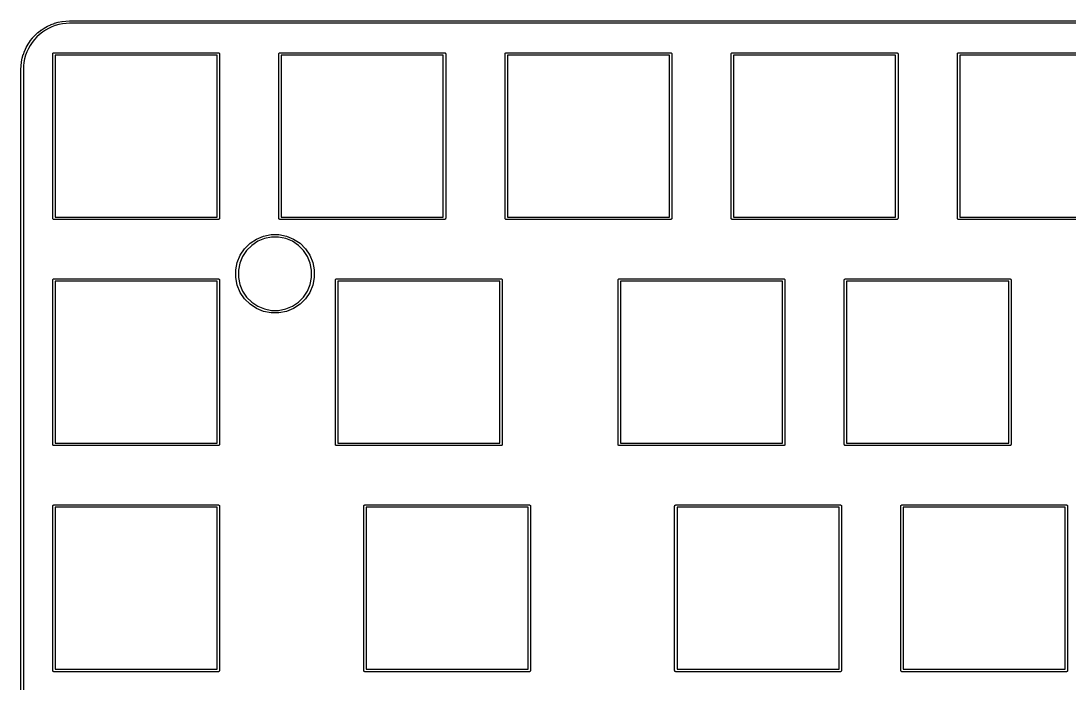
# Model space of a CAD drawing. Extents: x -1 to 304, y -94 to 1.
# Drawn here: x -1.3 to 87, y -54.5 to 1.3 of the extents above; entities that cross this region are included whole.
import ezdxf

# ---------------------------------------------------------------- set-up
doc = ezdxf.new("R2010")
doc.units = 0
doc.layers.add('BLACK', color=7, linetype='CONTINUOUS')

msp = doc.modelspace()

# ---------------------------------------------------------------- linework, layer by layer
at = {"layer": 'BLACK', "linetype": 'CONTINUOUS'}
for p, q in [((0.97185, 0.82711), (1.25541, 0.95723)), ((1.25541, 0.95723), (1.2587, 0.95884)), ((1.2587, 0.95884), (1.25978, 0.95924)), ((1.25978, 0.95924), (1.26086, 0.95973)), ((1.26086, 0.95973), (1.26441, 0.96096)), ((1.26441, 0.96096), (1.55608, 1.06927)), ((1.55608, 1.06927), (1.5598, 1.07072)), ((1.5598, 1.07072), (1.56061, 1.07095)), ((1.56061, 1.07095), (1.56141, 1.07125)), ((1.56141, 1.07125), (1.5653, 1.07227)), ((1.5653, 1.07227), (1.86691, 1.15724)), ((1.91802, 0.96385), (1.62266, 0.88065)), ((1.86691, 1.15724), (1.87072, 1.15838)), ((1.87072, 1.15838), (1.87157, 1.15855)), ((1.87157, 1.15855), (1.8724, 1.15878)), ((1.8724, 1.15878), (1.87634, 1.15948)), ((1.87634, 1.15948), (2.18314, 1.21971)), ((2.21905, 1.02295), (1.91802, 0.96385)), ((2.18314, 1.21971), (2.18678, 1.22052)), ((2.18678, 1.22052), (2.18791, 1.22065)), ((2.18791, 1.22065), (2.18903, 1.22087)), ((2.18903, 1.22087), (2.19274, 1.22123)), ((2.19274, 1.22123), (2.50221, 1.25809)), ((2.52282, 1.05913), (2.21905, 1.02295)), ((2.50221, 1.25809), (2.50612, 1.25863)), ((2.50612, 1.25863), (2.50705, 1.25867)), ((2.50705, 1.25867), (2.50797, 1.25878)), ((2.50797, 1.25878), (2.51189, 1.25886)), ((2.51189, 1.25886), (2.82227, 1.27101)), ((2.83106, 1.0712), (2.52282, 1.05913)), ((2.82227, 1.27101), (2.82422, 1.2712)), ((2.82422, 1.2712), (2.82717, 1.2712)), ((2.82717, 1.2712), (2.83011, 1.27131)), ((2.83011, 1.27131), (2.83205, 1.2712)), ((151.183, 1.0712), (2.83106, 1.0712)), ((2.83205, 1.2712), (151.278, 1.2712)), ((-0.28631, -0.16274), (-0.07405, 0.06721)), ((-0.07405, 0.06721), (-0.07145, 0.07014)), ((-0.07145, 0.07014), (-0.07078, 0.07075)), ((-0.07078, 0.07075), (-0.07015, 0.07143)), ((-0.07015, 0.07143), (-0.06718, 0.07408)), ((-0.06718, 0.07408), (0.16293, 0.28658)), ((0.29656, 0.13775), (0.07078, -0.07075)), ((0.16293, 0.28658), (0.16563, 0.28919)), ((0.16563, 0.28919), (0.16647, 0.28985)), ((0.16647, 0.28985), (0.16727, 0.29059)), ((0.16727, 0.29059), (0.17031, 0.2929)), ((0.17031, 0.2929), (0.41425, 0.48582)), ((0.53559, 0.3268), (0.29656, 0.13775)), ((0.41425, 0.48582), (0.41739, 0.48839)), ((0.41739, 0.48839), (0.41802, 0.4888)), ((0.41802, 0.4888), (0.41861, 0.48928)), ((0.41861, 0.48928), (0.42207, 0.4915)), ((0.42207, 0.4915), (0.68234, 0.66437)), ((0.79088, 0.49636), (0.53559, 0.3268)), ((0.68234, 0.66437), (0.68534, 0.66646)), ((0.68534, 0.66646), (0.68637, 0.66704)), ((0.68637, 0.66704), (0.68738, 0.66771)), ((0.68738, 0.66771), (0.69064, 0.66945)), ((0.69064, 0.66945), (0.96322, 0.82271)), ((1.0583, 0.64673), (0.79088, 0.49636)), ((0.96322, 0.82271), (0.9667, 0.82474)), ((0.9667, 0.82474), (0.96742, 0.82507)), ((0.96742, 0.82507), (0.96812, 0.82547)), ((0.96812, 0.82547), (0.97185, 0.82711)), ((1.33644, 0.77436), (1.0583, 0.64673)), ((1.62266, 0.88065), (1.33644, 0.77436)), ((-0.82263, -0.96305), (-0.66927, -0.6907)), ((-0.66927, -0.6907), (-0.66761, -0.68756)), ((-0.66761, -0.68756), (-0.6669, -0.68649)), ((-0.6669, -0.68649), (-0.66626, -0.68536)), ((-0.66626, -0.68536), (-0.66419, -0.6824)), ((-0.66419, -0.6824), (-0.49153, -0.42177)), ((-0.49617, -0.7909), (-0.64671, -1.05825)), ((-0.32688, -0.53537), (-0.49617, -0.7909)), ((-0.49153, -0.42177), (-0.48932, -0.41834)), ((-0.48932, -0.41834), (-0.48893, -0.41784)), ((-0.48893, -0.41784), (-0.48856, -0.41729)), ((-0.48856, -0.41729), (-0.48586, -0.41397)), ((-0.48586, -0.41397), (-0.29263, -0.17012)), ((-0.13756, -0.29645), (-0.32688, -0.53537)), ((-0.29263, -0.17012), (-0.29041, -0.16717)), ((-0.29041, -0.16717), (-0.28964, -0.16635)), ((-0.28964, -0.16635), (-0.28893, -0.16545)), ((-0.28893, -0.16545), (-0.28631, -0.16274)), ((0.07078, -0.07075), (-0.13756, -0.29645)), ((-1.15712, -1.86689), (-1.07213, -1.56539)), ((-1.07213, -1.56539), (-1.07112, -1.56152)), ((-1.07112, -1.56152), (-1.07081, -1.56069)), ((-1.07081, -1.56069), (-1.07057, -1.55985)), ((-1.07057, -1.55985), (-1.06913, -1.55617)), ((-1.06913, -1.55617), (-0.96092, -1.26442)), ((-0.8805, -1.6227), (-0.96375, -1.91804)), ((-0.96092, -1.26442), (-0.95973, -1.26096)), ((-0.95973, -1.26096), (-0.95925, -1.25993)), ((-0.95925, -1.25993), (-0.95884, -1.25883)), ((-0.95884, -1.25883), (-0.95719, -1.25543)), ((-0.95719, -1.25543), (-0.82703, -0.97168)), ((-0.77433, -1.33648), (-0.8805, -1.6227)), ((-0.82703, -0.97168), (-0.82542, -0.96801)), ((-0.82542, -0.96801), (-0.82505, -0.96736)), ((-0.82505, -0.96736), (-0.82472, -0.96665)), ((-0.82472, -0.96665), (-0.82263, -0.96305)), ((-0.64671, -1.05825), (-0.77433, -1.33648)), ((1.40341, -1.5035), (1.40534, -1.4839)), ((1.4039, -1.50841), (1.40341, -1.5035)), ((1.40389, -15.3476), (1.4039, -1.50841)), ((1.40534, -1.4839), (1.41106, -1.46505)), ((1.41106, -1.46505), (1.42035, -1.44768)), ((1.42035, -1.44768), (1.43284, -1.43245)), ((1.43284, -1.43245), (1.44807, -1.41995)), ((1.44807, -1.41995), (1.46544, -1.41067)), ((1.46544, -1.41067), (1.48429, -1.40495)), ((1.48429, -1.40495), (1.49899, -1.4035)), ((1.49899, -1.4035), (1.50389, -1.40302)), ((1.50389, -1.40302), (1.5088, -1.4035)), ((1.5088, -1.4035), (15.3483, -1.4035)), ((1.60389, -1.6035), (1.60389, -15.2525)), ((15.2532, -1.6035), (1.60389, -1.6035)), ((15.2532, -15.2525), (15.2532, -1.6035)), ((15.3483, -1.4035), (15.3532, -1.40302)), ((15.3532, -1.40302), (15.3581, -1.4035)), ((15.3581, -1.4035), (15.3728, -1.40495)), ((15.3728, -1.40495), (15.3917, -1.41067)), ((15.3917, -1.41067), (15.4091, -1.41995)), ((15.4091, -1.41995), (15.4243, -1.43245)), ((15.4243, -1.43245), (15.4368, -1.44768)), ((15.4368, -1.44768), (15.4461, -1.46505)), ((15.4461, -1.46505), (15.4518, -1.4839)), ((15.4518, -1.4839), (15.4537, -1.5035)), ((15.4537, -1.5035), (15.4532, -1.5084)), ((15.4532, -1.5084), (15.4532, -15.3476)), ((20.4535, -1.5035), (20.4554, -1.4839)), ((20.4539, -1.50841), (20.4535, -1.5035)), ((20.4539, -15.3476), (20.4539, -1.50841)), ((20.4554, -1.4839), (20.4611, -1.46505)), ((20.4611, -1.46505), (20.4704, -1.44768)), ((20.4704, -1.44768), (20.4829, -1.43245)), ((20.4829, -1.43245), (20.4981, -1.41995)), ((20.4981, -1.41995), (20.5155, -1.41067)), ((20.5155, -1.41067), (20.5343, -1.40495)), ((20.5343, -1.40495), (20.549, -1.4035)), ((20.549, -1.4035), (20.5539, -1.40302)), ((20.5539, -1.40302), (20.5588, -1.4035)), ((20.5588, -1.4035), (34.3981, -1.4035)), ((20.6539, -1.6035), (20.6539, -15.2525)), ((34.303, -1.6035), (20.6539, -1.6035)), ((34.303, -15.2525), (34.303, -1.6035)), ((34.3981, -1.4035), (34.403, -1.40302)), ((34.403, -1.40302), (34.4079, -1.4035)), ((34.4079, -1.4035), (34.4226, -1.40495)), ((34.4226, -1.40495), (34.4415, -1.41067)), ((34.4415, -1.41067), (34.4589, -1.41995)), ((34.4589, -1.41995), (34.4741, -1.43245)), ((34.4741, -1.43245), (34.4866, -1.44768)), ((34.4866, -1.44768), (34.4959, -1.46505)), ((34.4959, -1.46505), (34.5016, -1.4839)), ((34.5016, -1.4839), (34.5035, -1.5035)), ((34.5035, -1.5035), (34.503, -1.5084)), ((34.503, -1.5084), (34.503, -15.3476)), ((39.5036, -1.5035), (39.5055, -1.4839)), ((39.504, -1.50841), (39.5036, -1.5035)), ((39.504, -15.3476), (39.504, -1.50841)), ((39.5055, -1.4839), (39.5112, -1.46505)), ((39.5112, -1.46505), (39.5205, -1.44768)), ((39.5205, -1.44768), (39.533, -1.43245)), ((39.533, -1.43245), (39.5482, -1.41995)), ((39.5482, -1.41995), (39.5656, -1.41067)), ((39.5656, -1.41067), (39.5844, -1.40495)), ((39.5844, -1.40495), (39.5991, -1.4035)), ((39.5991, -1.4035), (39.604, -1.40302)), ((39.604, -1.40302), (39.6089, -1.4035)), ((39.6089, -1.4035), (53.4481, -1.4035)), ((39.704, -1.6035), (39.704, -15.2525)), ((53.353, -1.6035), (39.704, -1.6035)), ((53.353, -15.2525), (53.353, -1.6035)), ((53.4481, -1.4035), (53.453, -1.40302)), ((53.453, -1.40302), (53.4579, -1.4035)), ((53.4579, -1.4035), (53.4726, -1.40495)), ((53.4726, -1.40495), (53.4915, -1.41067)), ((53.4915, -1.41067), (53.5089, -1.41995)), ((53.5089, -1.41995), (53.5241, -1.43245)), ((53.5241, -1.43245), (53.5366, -1.44768)), ((53.5366, -1.44768), (53.5459, -1.46505)), ((53.5459, -1.46505), (53.5516, -1.4839)), ((53.5516, -1.4839), (53.5535, -1.5035)), ((53.5535, -1.5035), (53.553, -1.5084)), ((53.553, -1.5084), (53.553, -15.3476)), ((58.5536, -1.5035), (58.5555, -1.4839)), ((58.554, -1.50841), (58.5536, -1.5035)), ((58.554, -15.3476), (58.554, -1.50841)), ((58.5555, -1.4839), (58.5612, -1.46505)), ((58.5612, -1.46505), (58.5705, -1.44768)), ((58.5705, -1.44768), (58.583, -1.43245)), ((58.583, -1.43245), (58.5982, -1.41995)), ((58.5982, -1.41995), (58.6156, -1.41067)), ((58.6156, -1.41067), (58.6344, -1.40495)), ((58.6344, -1.40495), (58.6491, -1.4035)), ((58.6491, -1.4035), (58.654, -1.40302)), ((58.654, -1.40302), (58.6589, -1.4035)), ((58.6589, -1.4035), (72.4981, -1.4035)), ((58.754, -1.6035), (58.754, -15.2525)), ((72.403, -1.6035), (58.754, -1.6035)), ((72.403, -15.2525), (72.403, -1.6035)), ((72.4981, -1.4035), (72.503, -1.40302)), ((72.503, -1.40302), (72.5079, -1.4035)), ((72.5079, -1.4035), (72.5226, -1.40495)), ((72.5226, -1.40495), (72.5415, -1.41067)), ((72.5415, -1.41067), (72.5589, -1.41995)), ((72.5589, -1.41995), (72.5741, -1.43245)), ((72.5741, -1.43245), (72.5866, -1.44768)), ((72.5866, -1.44768), (72.5959, -1.46505)), ((72.5959, -1.46505), (72.6016, -1.4839)), ((72.6016, -1.4839), (72.6035, -1.5035)), ((72.6035, -1.5035), (72.603, -1.5084)), ((72.603, -1.5084), (72.603, -15.3476)), ((77.6036, -1.5035), (77.6055, -1.4839)), ((77.604, -1.50841), (77.6036, -1.5035)), ((77.604, -15.3476), (77.604, -1.50841)), ((77.6055, -1.4839), (77.6112, -1.46505)), ((77.6112, -1.46505), (77.6205, -1.44768)), ((77.6205, -1.44768), (77.633, -1.43245)), ((77.633, -1.43245), (77.6482, -1.41995)), ((77.6482, -1.41995), (77.6656, -1.41067)), ((77.6656, -1.41067), (77.6844, -1.40495)), ((77.6844, -1.40495), (77.6991, -1.4035)), ((77.6991, -1.4035), (77.704, -1.40302)), ((77.704, -1.40302), (77.7089, -1.4035)), ((77.7089, -1.4035), (91.5481, -1.4035)), ((77.804, -1.6035), (77.804, -15.2525)), ((91.453, -1.6035), (77.804, -1.6035)), ((-1.27114, -2.82204), (-1.25889, -2.51184)), ((-1.25889, -2.51184), (-1.25881, -2.50791)), ((-1.25881, -2.50791), (-1.2587, -2.50699)), ((-1.2587, -2.50699), (-1.25866, -2.50605)), ((-1.25866, -2.50605), (-1.25812, -2.50215)), ((-1.25812, -2.50215), (-1.22115, -2.19266)), ((-1.22115, -2.19266), (-1.22079, -2.18893)), ((-1.22079, -2.18893), (-1.22057, -2.1878)), ((-1.22057, -2.1878), (-1.22044, -2.18667)), ((-1.22044, -2.18667), (-1.21964, -2.18305)), ((-1.21964, -2.18305), (-1.15938, -1.87633)), ((-1.15938, -1.87633), (-1.15867, -1.87239)), ((-1.15867, -1.87239), (-1.15844, -1.87156)), ((-1.15844, -1.87156), (-1.15827, -1.87071)), ((-1.15827, -1.87071), (-1.15712, -1.86689)), ((-1.05917, -2.52281), (-1.07134, -2.83086)), ((-1.02288, -2.21899), (-1.05917, -2.52281)), ((-0.96375, -1.91804), (-1.02288, -2.21899)), ((-1.27145, -2.82985), (-1.27133, -2.82692)), ((-1.27133, -2.83182), (-1.27145, -2.82985)), ((-1.27134, -90.2255), (-1.27133, -2.83182)), ((-1.27133, -2.824), (-1.27114, -2.82204)), ((-1.27133, -2.82692), (-1.27133, -2.824)), ((-1.07134, -2.83086), (-1.07134, -90.2264)), ((1.40341, -15.3525), (1.40389, -15.3476)), ((1.40534, -15.3721), (1.40341, -15.3525)), ((1.41106, -15.391), (1.40534, -15.3721)), ((1.42035, -15.4083), (1.41106, -15.391)), ((1.43284, -15.4236), (1.42035, -15.4083)), ((1.44807, -15.436), (1.43284, -15.4236)), ((1.46544, -15.4453), (1.44807, -15.436)), ((1.48429, -15.4511), (1.46544, -15.4453)), ((1.50389, -15.453), (1.48429, -15.4511)), ((1.5088, -15.4525), (1.50389, -15.453)), ((15.3483, -15.4525), (1.5088, -15.4525)), ((1.60389, -15.2525), (15.2532, -15.2525)), ((15.3532, -15.453), (15.3483, -15.4525)), ((15.3581, -15.4525), (15.3532, -15.453)), ((15.3728, -15.4511), (15.3581, -15.4525)), ((15.3917, -15.4453), (15.3728, -15.4511)), ((15.4091, -15.436), (15.3917, -15.4453)), ((15.4243, -15.4236), (15.4091, -15.436)), ((15.4368, -15.4083), (15.4243, -15.4236)), ((15.4461, -15.391), (15.4368, -15.4083)), ((15.4518, -15.3721), (15.4461, -15.391)), ((15.4537, -15.3525), (15.4518, -15.3721)), ((15.4532, -15.3476), (15.4537, -15.3525)), ((20.4535, -15.3525), (20.4539, -15.3476)), ((20.4554, -15.3721), (20.4535, -15.3525)), ((20.4611, -15.391), (20.4554, -15.3721)), ((20.4704, -15.4083), (20.4611, -15.391)), ((20.4829, -15.4236), (20.4704, -15.4083)), ((20.4981, -15.436), (20.4829, -15.4236)), ((20.5155, -15.4453), (20.4981, -15.436)), ((20.5343, -15.4511), (20.5155, -15.4453)), ((20.5539, -15.453), (20.5343, -15.4511)), ((20.5588, -15.4525), (20.5539, -15.453)), ((34.3981, -15.4525), (20.5588, -15.4525)), ((20.6539, -15.2525), (34.303, -15.2525)), ((34.403, -15.453), (34.3981, -15.4525)), ((34.4079, -15.4525), (34.403, -15.453)), ((34.4226, -15.4511), (34.4079, -15.4525)), ((34.4415, -15.4453), (34.4226, -15.4511)), ((34.4589, -15.436), (34.4415, -15.4453)), ((34.4741, -15.4236), (34.4589, -15.436)), ((34.4866, -15.4083), (34.4741, -15.4236)), ((34.4959, -15.391), (34.4866, -15.4083)), ((34.5016, -15.3721), (34.4959, -15.391)), ((34.5035, -15.3525), (34.5016, -15.3721)), ((34.503, -15.3476), (34.5035, -15.3525)), ((39.5036, -15.3525), (39.504, -15.3476)), ((39.5055, -15.3721), (39.5036, -15.3525)), ((39.5112, -15.391), (39.5055, -15.3721)), ((39.5205, -15.4083), (39.5112, -15.391)), ((39.533, -15.4236), (39.5205, -15.4083)), ((39.5482, -15.436), (39.533, -15.4236)), ((39.5656, -15.4453), (39.5482, -15.436)), ((39.5844, -15.4511), (39.5656, -15.4453)), ((39.604, -15.453), (39.5844, -15.4511)), ((39.6089, -15.4525), (39.604, -15.453)), ((53.4481, -15.4525), (39.6089, -15.4525)), ((39.704, -15.2525), (53.353, -15.2525)), ((53.453, -15.453), (53.4481, -15.4525)), ((53.4579, -15.4525), (53.453, -15.453)), ((53.4726, -15.4511), (53.4579, -15.4525)), ((53.4915, -15.4453), (53.4726, -15.4511)), ((53.5089, -15.436), (53.4915, -15.4453)), ((53.5241, -15.4236), (53.5089, -15.436)), ((53.5366, -15.4083), (53.5241, -15.4236)), ((53.5459, -15.391), (53.5366, -15.4083)), ((53.5516, -15.3721), (53.5459, -15.391)), ((53.5535, -15.3525), (53.5516, -15.3721)), ((53.553, -15.3476), (53.5535, -15.3525)), ((58.5536, -15.3525), (58.554, -15.3476)), ((58.5555, -15.3721), (58.5536, -15.3525)), ((58.5612, -15.391), (58.5555, -15.3721)), ((58.5705, -15.4083), (58.5612, -15.391)), ((58.583, -15.4236), (58.5705, -15.4083)), ((58.5982, -15.436), (58.583, -15.4236)), ((58.6156, -15.4453), (58.5982, -15.436)), ((58.6344, -15.4511), (58.6156, -15.4453)), ((58.654, -15.453), (58.6344, -15.4511)), ((58.6589, -15.4525), (58.654, -15.453)), ((72.4981, -15.4525), (58.6589, -15.4525)), ((58.754, -15.2525), (72.403, -15.2525)), ((72.503, -15.453), (72.4981, -15.4525)), ((72.5079, -15.4525), (72.503, -15.453)), ((72.5226, -15.4511), (72.5079, -15.4525)), ((72.5415, -15.4453), (72.5226, -15.4511)), ((72.5589, -15.436), (72.5415, -15.4453)), ((72.5741, -15.4236), (72.5589, -15.436)), ((72.5866, -15.4083), (72.5741, -15.4236)), ((72.5959, -15.391), (72.5866, -15.4083)), ((72.6016, -15.3721), (72.5959, -15.391)), ((72.6035, -15.3525), (72.6016, -15.3721)), ((72.603, -15.3476), (72.6035, -15.3525)), ((77.6036, -15.3525), (77.604, -15.3476)), ((77.6055, -15.3721), (77.6036, -15.3525)), ((77.6112, -15.391), (77.6055, -15.3721)), ((77.6205, -15.4083), (77.6112, -15.391)), ((77.633, -15.4236), (77.6205, -15.4083)), ((77.6482, -15.436), (77.633, -15.4236)), ((77.6656, -15.4453), (77.6482, -15.436)), ((77.6844, -15.4511), (77.6656, -15.4453)), ((77.704, -15.453), (77.6844, -15.4511)), ((77.7089, -15.4525), (77.704, -15.453)), ((91.5481, -15.4525), (77.7089, -15.4525)), ((77.804, -15.2525), (91.453, -15.2525)), ((19.1654, -16.8518), (19.8037, -16.7248)), ((19.8037, -16.7248), (20.4545, -16.7248)), ((20.4545, -16.7248), (21.0929, -16.8518)), ((17.5627, -17.9226), (18.0229, -17.4624)), ((18.1625, -17.6325), (17.7328, -18.0622)), ((18.0229, -17.4624), (18.5641, -17.1008)), ((18.6678, -17.2948), (18.1625, -17.6325)), ((18.5641, -17.1008), (19.1654, -16.8518)), ((19.2292, -17.0623), (18.6678, -17.2948)), ((19.8253, -16.9437), (19.2292, -17.0623)), ((20.433, -16.9437), (19.8253, -16.9437)), ((21.029, -17.0623), (20.433, -16.9437)), ((21.5904, -17.2948), (21.029, -17.0623)), ((21.0929, -16.8518), (21.6942, -17.1008)), ((22.0957, -17.6325), (21.5904, -17.2948)), ((21.6942, -17.1008), (22.2353, -17.4624)), ((22.5255, -18.0622), (22.0957, -17.6325)), ((22.2353, -17.4624), (22.6955, -17.9226)), ((16.9521, -19.0651), (17.2011, -18.4638)), ((17.2011, -18.4638), (17.5627, -17.9226)), ((17.7328, -18.0622), (17.3952, -18.5675)), ((22.8631, -18.5675), (22.5255, -18.0622)), ((22.6955, -17.9226), (23.0571, -18.4638)), ((23.0571, -18.4638), (23.3062, -19.0651)), ((16.8251, -19.7034), (16.9521, -19.0651)), ((17.1626, -19.1289), (17.044, -19.7249)), ((17.3952, -18.5675), (17.1626, -19.1289)), ((23.0956, -19.1289), (22.8631, -18.5675)), ((23.2142, -19.7249), (23.0956, -19.1289)), ((23.3062, -19.0651), (23.4331, -19.7034)), ((16.8251, -20.3542), (16.8251, -19.7034)), ((17.044, -19.7249), (17.044, -20.3327)), ((23.2142, -20.3327), (23.2142, -19.7249)), ((23.4331, -19.7034), (23.4331, -20.3542)), ((1.40341, -20.5535), (1.40534, -20.5339)), ((1.4039, -20.5584), (1.40341, -20.5535)), ((1.40389, -34.3976), (1.4039, -20.5584)), ((1.40534, -20.5339), (1.41106, -20.515)), ((1.41106, -20.515), (1.42035, -20.4977)), ((1.42035, -20.4977), (1.43284, -20.4824)), ((1.43284, -20.4824), (1.44807, -20.47)), ((1.44807, -20.47), (1.46544, -20.4607)), ((1.46544, -20.4607), (1.48429, -20.4549)), ((1.48429, -20.4549), (1.49899, -20.4535)), ((1.49899, -20.4535), (1.50389, -20.453)), ((1.50389, -20.453), (1.5088, -20.4535)), ((1.5088, -20.4535), (15.3483, -20.4535)), ((1.60389, -20.6535), (1.60389, -34.3025)), ((15.2532, -20.6535), (1.60389, -20.6535)), ((15.2532, -34.3025), (15.2532, -20.6535)), ((15.3483, -20.4535), (15.3532, -20.453)), ((15.3532, -20.453), (15.3581, -20.4535)), ((15.3581, -20.4535), (15.3728, -20.4549)), ((15.3728, -20.4549), (15.3917, -20.4607)), ((15.3917, -20.4607), (15.4091, -20.47)), ((15.4091, -20.47), (15.4243, -20.4824)), ((15.4243, -20.4824), (15.4368, -20.4977)), ((15.4368, -20.4977), (15.4461, -20.515)), ((15.4461, -20.515), (15.4518, -20.5339)), ((15.4518, -20.5339), (15.4537, -20.5535)), ((15.4537, -20.5535), (15.4532, -20.5584)), ((15.4532, -20.5584), (15.4532, -34.3976)), ((16.9521, -20.9925), (16.8251, -20.3542)), ((17.2011, -21.5938), (16.9521, -20.9925)), ((17.044, -20.3327), (17.1626, -20.9287)), ((17.1626, -20.9287), (17.3952, -21.4901)), ((22.8631, -21.4901), (23.0956, -20.9287)), ((23.3062, -20.9925), (23.0571, -21.5938)), ((23.0956, -20.9287), (23.2142, -20.3327)), ((23.4331, -20.3542), (23.3062, -20.9925)), ((25.2146, -20.5535), (25.2165, -20.5339)), ((25.215, -20.5584), (25.2146, -20.5535)), ((25.215, -34.3976), (25.215, -20.5584)), ((25.2165, -20.5339), (25.2222, -20.515)), ((25.2222, -20.515), (25.2315, -20.4977)), ((25.2315, -20.4977), (25.244, -20.4824)), ((25.244, -20.4824), (25.2592, -20.47)), ((25.2592, -20.47), (25.2766, -20.4607)), ((25.2766, -20.4607), (25.2954, -20.4549)), ((25.2954, -20.4549), (25.3101, -20.4535)), ((25.3101, -20.4535), (25.315, -20.453)), ((25.315, -20.453), (25.3199, -20.4535)), ((25.3199, -20.4535), (39.1606, -20.4535)), ((25.415, -20.6535), (25.415, -34.3025)), ((39.0655, -20.6535), (25.415, -20.6535)), ((39.0655, -34.3025), (39.0655, -20.6535)), ((39.1606, -20.4535), (39.1655, -20.453)), ((39.1655, -20.453), (39.1704, -20.4535)), ((39.1704, -20.4535), (39.1851, -20.4549)), ((39.1851, -20.4549), (39.204, -20.4607)), ((39.204, -20.4607), (39.2214, -20.47)), ((39.2214, -20.47), (39.2366, -20.4824)), ((39.2366, -20.4824), (39.2491, -20.4977)), ((39.2491, -20.4977), (39.2584, -20.515)), ((39.2584, -20.515), (39.2641, -20.5339)), ((39.2641, -20.5339), (39.266, -20.5535)), ((39.266, -20.5535), (39.2655, -20.5584)), ((39.2655, -20.5584), (39.2655, -34.3976)), ((49.0286, -20.5535), (49.0305, -20.5339)), ((49.029, -20.5584), (49.0286, -20.5535)), ((49.029, -34.3976), (49.029, -20.5584)), ((49.0305, -20.5339), (49.0362, -20.515)), ((49.0362, -20.515), (49.0455, -20.4977)), ((49.0455, -20.4977), (49.058, -20.4824)), ((49.058, -20.4824), (49.0732, -20.47)), ((49.0732, -20.47), (49.0906, -20.4607)), ((49.0906, -20.4607), (49.1094, -20.4549)), ((49.1094, -20.4549), (49.1241, -20.4535)), ((49.1241, -20.4535), (49.129, -20.453)), ((49.129, -20.453), (49.1339, -20.4535)), ((49.1339, -20.4535), (62.9731, -20.4535)), ((49.229, -20.6535), (49.229, -34.3025)), ((62.878, -20.6535), (49.229, -20.6535)), ((62.878, -34.3025), (62.878, -20.6535)), ((62.9731, -20.4535), (62.978, -20.453)), ((62.978, -20.453), (62.9829, -20.4535)), ((62.9829, -20.4535), (62.9976, -20.4549)), ((62.9976, -20.4549), (63.0165, -20.4607)), ((63.0165, -20.4607), (63.0339, -20.47)), ((63.0339, -20.47), (63.0491, -20.4824)), ((63.0491, -20.4824), (63.0616, -20.4977)), ((63.0616, -20.4977), (63.0709, -20.515)), ((63.0709, -20.515), (63.0766, -20.5339)), ((63.0766, -20.5339), (63.0785, -20.5535)), ((63.0785, -20.5535), (63.078, -20.5584)), ((63.078, -20.5584), (63.078, -34.3976)), ((68.0786, -20.5535), (68.0805, -20.5339)), ((68.079, -20.5584), (68.0786, -20.5535)), ((68.079, -34.3976), (68.079, -20.5584)), ((68.0805, -20.5339), (68.0862, -20.515)), ((68.0862, -20.515), (68.0955, -20.4977)), ((68.0955, -20.4977), (68.108, -20.4824)), ((68.108, -20.4824), (68.1232, -20.47)), ((68.1232, -20.47), (68.1406, -20.4607)), ((68.1406, -20.4607), (68.1594, -20.4549)), ((68.1594, -20.4549), (68.1741, -20.4535)), ((68.1741, -20.4535), (68.179, -20.453)), ((68.179, -20.453), (68.1839, -20.4535)), ((68.1839, -20.4535), (82.0231, -20.4535)), ((68.279, -20.6535), (68.279, -34.3025)), ((81.928, -20.6535), (68.279, -20.6535)), ((81.928, -34.3025), (81.928, -20.6535)), ((82.0231, -20.4535), (82.028, -20.453)), ((82.028, -20.453), (82.0329, -20.4535)), ((82.0329, -20.4535), (82.0476, -20.4549)), ((82.0476, -20.4549), (82.0665, -20.4607)), ((82.0665, -20.4607), (82.0839, -20.47)), ((82.0839, -20.47), (82.0991, -20.4824)), ((82.0991, -20.4824), (82.1116, -20.4977)), ((82.1116, -20.4977), (82.1209, -20.515)), ((82.1209, -20.515), (82.1266, -20.5339)), ((82.1266, -20.5339), (82.1285, -20.5535)), ((82.1285, -20.5535), (82.128, -20.5584)), ((82.128, -20.5584), (82.128, -34.3976)), ((17.5627, -22.135), (17.2011, -21.5938)), ((17.3952, -21.4901), (17.7328, -21.9954)), ((17.7328, -21.9954), (18.1625, -22.4251)), ((22.0957, -22.4251), (22.5255, -21.9954)), ((22.5255, -21.9954), (22.8631, -21.4901)), ((23.0571, -21.5938), (22.6955, -22.135)), ((18.0229, -22.5952), (17.5627, -22.135)), ((18.5641, -22.9568), (18.0229, -22.5952)), ((18.1625, -22.4251), (18.6678, -22.7628)), ((18.6678, -22.7628), (19.2292, -22.9953)), ((21.029, -22.9953), (21.5904, -22.7628)), ((21.5904, -22.7628), (22.0957, -22.4251)), ((22.2353, -22.5952), (21.6942, -22.9568)), ((22.6955, -22.135), (22.2353, -22.5952)), ((19.1654, -23.2058), (18.5641, -22.9568)), ((19.8037, -23.3328), (19.1654, -23.2058)), ((19.2292, -22.9953), (19.8253, -23.1139)), ((20.4545, -23.3328), (19.8037, -23.3328)), ((19.8253, -23.1139), (20.433, -23.1139)), ((20.433, -23.1139), (21.029, -22.9953)), ((21.0929, -23.2058), (20.4545, -23.3328)), ((21.6942, -22.9568), (21.0929, -23.2058)), ((1.40341, -34.4025), (1.40389, -34.3976)), ((1.40534, -34.4221), (1.40341, -34.4025)), ((1.41106, -34.441), (1.40534, -34.4221)), ((1.60389, -34.3025), (15.2532, -34.3025)), ((15.4518, -34.4221), (15.4461, -34.441)), ((15.4537, -34.4025), (15.4518, -34.4221)), ((15.4532, -34.3976), (15.4537, -34.4025)), ((25.2146, -34.4025), (25.215, -34.3976)), ((25.2165, -34.4221), (25.2146, -34.4025)), ((25.2222, -34.441), (25.2165, -34.4221)), ((25.415, -34.3025), (39.0655, -34.3025)), ((39.2641, -34.4221), (39.2584, -34.441)), ((39.266, -34.4025), (39.2641, -34.4221)), ((39.2655, -34.3976), (39.266, -34.4025)), ((49.0286, -34.4025), (49.029, -34.3976)), ((49.0305, -34.4221), (49.0286, -34.4025)), ((49.0362, -34.441), (49.0305, -34.4221)), ((49.229, -34.3025), (62.878, -34.3025)), ((63.0766, -34.4221), (63.0709, -34.441)), ((63.0785, -34.4025), (63.0766, -34.4221)), ((63.078, -34.3976), (63.0785, -34.4025)), ((68.0786, -34.4025), (68.079, -34.3976)), ((68.0805, -34.4221), (68.0786, -34.4025)), ((68.0862, -34.441), (68.0805, -34.4221)), ((68.279, -34.3025), (81.928, -34.3025)), ((82.1266, -34.4221), (82.1209, -34.441)), ((82.1285, -34.4025), (82.1266, -34.4221)), ((82.128, -34.3976), (82.1285, -34.4025)), ((1.42035, -34.4583), (1.41106, -34.441)), ((1.43284, -34.4736), (1.42035, -34.4583)), ((1.44807, -34.486), (1.43284, -34.4736)), ((1.46544, -34.4953), (1.44807, -34.486)), ((1.48429, -34.5011), (1.46544, -34.4953)), ((1.50389, -34.503), (1.48429, -34.5011)), ((1.5088, -34.5025), (1.50389, -34.503)), ((15.3483, -34.5025), (1.5088, -34.5025)), ((15.3532, -34.503), (15.3483, -34.5025)), ((15.3581, -34.5025), (15.3532, -34.503)), ((15.3728, -34.5011), (15.3581, -34.5025)), ((15.3917, -34.4953), (15.3728, -34.5011)), ((15.4091, -34.486), (15.3917, -34.4953)), ((15.4243, -34.4736), (15.4091, -34.486)), ((15.4368, -34.4583), (15.4243, -34.4736)), ((15.4461, -34.441), (15.4368, -34.4583)), ((25.2315, -34.4583), (25.2222, -34.441)), ((25.244, -34.4736), (25.2315, -34.4583)), ((25.2592, -34.486), (25.244, -34.4736)), ((25.2766, -34.4953), (25.2592, -34.486)), ((25.2954, -34.5011), (25.2766, -34.4953)), ((25.315, -34.503), (25.2954, -34.5011)), ((25.3199, -34.5025), (25.315, -34.503)), ((39.1606, -34.5025), (25.3199, -34.5025)), ((39.1655, -34.503), (39.1606, -34.5025)), ((39.1704, -34.5025), (39.1655, -34.503)), ((39.1851, -34.5011), (39.1704, -34.5025)), ((39.204, -34.4953), (39.1851, -34.5011)), ((39.2214, -34.486), (39.204, -34.4953)), ((39.2366, -34.4736), (39.2214, -34.486)), ((39.2491, -34.4583), (39.2366, -34.4736)), ((39.2584, -34.441), (39.2491, -34.4583)), ((49.0455, -34.4583), (49.0362, -34.441)), ((49.058, -34.4736), (49.0455, -34.4583)), ((49.0732, -34.486), (49.058, -34.4736)), ((49.0906, -34.4953), (49.0732, -34.486)), ((49.1094, -34.5011), (49.0906, -34.4953)), ((49.129, -34.503), (49.1094, -34.5011)), ((49.1339, -34.5025), (49.129, -34.503)), ((62.9731, -34.5025), (49.1339, -34.5025)), ((62.978, -34.503), (62.9731, -34.5025)), ((62.9829, -34.5025), (62.978, -34.503)), ((62.9976, -34.5011), (62.9829, -34.5025)), ((63.0165, -34.4953), (62.9976, -34.5011)), ((63.0339, -34.486), (63.0165, -34.4953)), ((63.0491, -34.4736), (63.0339, -34.486)), ((63.0616, -34.4583), (63.0491, -34.4736)), ((63.0709, -34.441), (63.0616, -34.4583)), ((68.0955, -34.4583), (68.0862, -34.441)), ((68.108, -34.4736), (68.0955, -34.4583)), ((68.1232, -34.486), (68.108, -34.4736)), ((68.1406, -34.4953), (68.1232, -34.486)), ((68.1594, -34.5011), (68.1406, -34.4953)), ((68.179, -34.503), (68.1594, -34.5011)), ((68.1839, -34.5025), (68.179, -34.503)), ((82.0231, -34.5025), (68.1839, -34.5025)), ((82.028, -34.503), (82.0231, -34.5025)), ((82.0329, -34.5025), (82.028, -34.503)), ((82.0476, -34.5011), (82.0329, -34.5025)), ((82.0665, -34.4953), (82.0476, -34.5011)), ((82.0839, -34.486), (82.0665, -34.4953)), ((82.0991, -34.4736), (82.0839, -34.486)), ((82.1116, -34.4583), (82.0991, -34.4736)), ((82.1209, -34.441), (82.1116, -34.4583)), ((1.40341, -39.6035), (1.40534, -39.5839)), ((1.4039, -39.6084), (1.40341, -39.6035)), ((1.40389, -53.4476), (1.4039, -39.6084)), ((1.40534, -39.5839), (1.41106, -39.565)), ((1.41106, -39.565), (1.42035, -39.5477)), ((1.42035, -39.5477), (1.43284, -39.5324)), ((1.43284, -39.5324), (1.44807, -39.52)), ((1.44807, -39.52), (1.46544, -39.5107)), ((1.46544, -39.5107), (1.48429, -39.5049)), ((1.48429, -39.5049), (1.49899, -39.5035)), ((1.49899, -39.5035), (1.50389, -39.503)), ((1.50389, -39.503), (1.5088, -39.5035)), ((1.5088, -39.5035), (15.3483, -39.5035)), ((1.60389, -39.7035), (1.60389, -53.3525)), ((15.2532, -39.7035), (1.60389, -39.7035)), ((15.2532, -53.3525), (15.2532, -39.7035)), ((15.3483, -39.5035), (15.3532, -39.503)), ((15.3532, -39.503), (15.3581, -39.5035)), ((15.3581, -39.5035), (15.3728, -39.5049)), ((15.3728, -39.5049), (15.3917, -39.5107)), ((15.3917, -39.5107), (15.4091, -39.52)), ((15.4091, -39.52), (15.4243, -39.5324)), ((15.4243, -39.5324), (15.4368, -39.5477)), ((15.4368, -39.5477), (15.4461, -39.565)), ((15.4461, -39.565), (15.4518, -39.5839)), ((15.4518, -39.5839), (15.4537, -39.6035)), ((15.4537, -39.6035), (15.4532, -39.6084)), ((15.4532, -39.6084), (15.4532, -53.4476)), ((27.5958, -39.6035), (27.5977, -39.5839)), ((27.5962, -39.6084), (27.5958, -39.6035)), ((27.5962, -53.4476), (27.5962, -39.6084)), ((27.5977, -39.5839), (27.6034, -39.565)), ((27.6034, -39.565), (27.6127, -39.5477)), ((27.6127, -39.5477), (27.6252, -39.5324)), ((27.6252, -39.5324), (27.6404, -39.52)), ((27.6404, -39.52), (27.6578, -39.5107)), ((27.6578, -39.5107), (27.6766, -39.5049)), ((27.6766, -39.5049), (27.6913, -39.5035)), ((27.6913, -39.5035), (27.6962, -39.503)), ((27.6962, -39.503), (27.7011, -39.5035)), ((27.7011, -39.5035), (41.5419, -39.5035)), ((27.7962, -39.7035), (27.7962, -53.3525)), ((41.4468, -39.7035), (27.7962, -39.7035)), ((41.4468, -53.3525), (41.4468, -39.7035)), ((41.5419, -39.5035), (41.5468, -39.503)), ((41.5468, -39.503), (41.5517, -39.5035)), ((41.5517, -39.5035), (41.5664, -39.5049)), ((41.5664, -39.5049), (41.5853, -39.5107)), ((41.5853, -39.5107), (41.6027, -39.52)), ((41.6027, -39.52), (41.6179, -39.5324)), ((41.6179, -39.5324), (41.6304, -39.5477)), ((41.6304, -39.5477), (41.6397, -39.565)), ((41.6397, -39.565), (41.6454, -39.5839)), ((41.6454, -39.5839), (41.6473, -39.6035)), ((41.6473, -39.6035), (41.6468, -39.6084)), ((41.6468, -39.6084), (41.6468, -53.4476)), ((53.7897, -39.6035), (53.7916, -39.5839)), ((53.7901, -39.6084), (53.7897, -39.6035)), ((53.7901, -53.4476), (53.7901, -39.6084)), ((53.7916, -39.5839), (53.7973, -39.565)), ((53.7973, -39.565), (53.8066, -39.5477)), ((53.8066, -39.5477), (53.8191, -39.5324)), ((53.8191, -39.5324), (53.8343, -39.52)), ((53.8343, -39.52), (53.8517, -39.5107)), ((53.8517, -39.5107), (53.8705, -39.5049)), ((53.8705, -39.5049), (53.8852, -39.5035)), ((53.8852, -39.5035), (53.8901, -39.503)), ((53.8901, -39.503), (53.895, -39.5035)), ((53.895, -39.5035), (67.7356, -39.5035)), ((53.9901, -39.7035), (53.9901, -53.3525)), ((67.6405, -39.7035), (53.9901, -39.7035)), ((67.6405, -53.3525), (67.6405, -39.7035)), ((67.7356, -39.5035), (67.7405, -39.503)), ((67.7405, -39.503), (67.7454, -39.5035)), ((67.7454, -39.5035), (67.7601, -39.5049)), ((67.7601, -39.5049), (67.779, -39.5107)), ((67.779, -39.5107), (67.7964, -39.52)), ((67.7964, -39.52), (67.8116, -39.5324)), ((67.8116, -39.5324), (67.8241, -39.5477)), ((67.8241, -39.5477), (67.8334, -39.565)), ((67.8334, -39.565), (67.8391, -39.5839)), ((67.8391, -39.5839), (67.841, -39.6035)), ((67.841, -39.6035), (67.8405, -39.6084)), ((67.8405, -39.6084), (67.8405, -53.4476)), ((72.8397, -39.6035), (72.8416, -39.5839)), ((72.8401, -39.6084), (72.8397, -39.6035)), ((72.8401, -53.4476), (72.8401, -39.6084)), ((72.8416, -39.5839), (72.8473, -39.565)), ((72.8473, -39.565), (72.8566, -39.5477)), ((72.8566, -39.5477), (72.8691, -39.5324)), ((72.8691, -39.5324), (72.8843, -39.52)), ((72.8843, -39.52), (72.9017, -39.5107)), ((72.9017, -39.5107), (72.9205, -39.5049)), ((72.9205, -39.5049), (72.9352, -39.5035)), ((72.9352, -39.5035), (72.9401, -39.503)), ((72.9401, -39.503), (72.945, -39.5035)), ((72.945, -39.5035), (86.7856, -39.5035)), ((73.0401, -39.7035), (73.0401, -53.3525)), ((86.6905, -39.7035), (73.0401, -39.7035)), ((86.6905, -53.3525), (86.6905, -39.7035)), ((86.7856, -39.5035), (86.7905, -39.503)), ((86.7905, -39.503), (86.7954, -39.5035)), ((86.7954, -39.5035), (86.8101, -39.5049)), ((86.8101, -39.5049), (86.829, -39.5107)), ((86.829, -39.5107), (86.8464, -39.52)), ((86.8464, -39.52), (86.8616, -39.5324)), ((86.8616, -39.5324), (86.8741, -39.5477)), ((86.8741, -39.5477), (86.8834, -39.565)), ((86.8834, -39.565), (86.8891, -39.5839)), ((86.8891, -39.5839), (86.891, -39.6035)), ((86.891, -39.6035), (86.8905, -39.6084)), ((86.8905, -39.6084), (86.8905, -53.4476)), ((1.40341, -53.4525), (1.40389, -53.4476)), ((1.40534, -53.4721), (1.40341, -53.4525)), ((1.41106, -53.491), (1.40534, -53.4721)), ((1.42035, -53.5083), (1.41106, -53.491)), ((1.43284, -53.5236), (1.42035, -53.5083)), ((1.44807, -53.536), (1.43284, -53.5236)), ((1.46544, -53.5453), (1.44807, -53.536)), ((1.48429, -53.5511), (1.46544, -53.5453)), ((1.50389, -53.553), (1.48429, -53.5511)), ((1.5088, -53.5525), (1.50389, -53.553)), ((15.3483, -53.5525), (1.5088, -53.5525)), ((1.60389, -53.3525), (15.2532, -53.3525)), ((15.3532, -53.553), (15.3483, -53.5525)), ((15.3581, -53.5525), (15.3532, -53.553)), ((15.3728, -53.5511), (15.3581, -53.5525)), ((15.3917, -53.5453), (15.3728, -53.5511)), ((15.4091, -53.536), (15.3917, -53.5453)), ((15.4243, -53.5236), (15.4091, -53.536)), ((15.4368, -53.5083), (15.4243, -53.5236)), ((15.4461, -53.491), (15.4368, -53.5083)), ((15.4518, -53.4721), (15.4461, -53.491)), ((15.4537, -53.4525), (15.4518, -53.4721)), ((15.4532, -53.4476), (15.4537, -53.4525)), ((27.5958, -53.4525), (27.5962, -53.4476)), ((27.5977, -53.4721), (27.5958, -53.4525)), ((27.6034, -53.491), (27.5977, -53.4721)), ((27.6127, -53.5083), (27.6034, -53.491)), ((27.6252, -53.5236), (27.6127, -53.5083)), ((27.6404, -53.536), (27.6252, -53.5236)), ((27.6578, -53.5453), (27.6404, -53.536)), ((27.6766, -53.5511), (27.6578, -53.5453)), ((27.6962, -53.553), (27.6766, -53.5511)), ((27.7011, -53.5525), (27.6962, -53.553)), ((41.5419, -53.5525), (27.7011, -53.5525)), ((27.7962, -53.3525), (41.4468, -53.3525)), ((41.5468, -53.553), (41.5419, -53.5525)), ((41.5517, -53.5525), (41.5468, -53.553)), ((41.5664, -53.5511), (41.5517, -53.5525)), ((41.5853, -53.5453), (41.5664, -53.5511)), ((41.6027, -53.536), (41.5853, -53.5453)), ((41.6179, -53.5236), (41.6027, -53.536)), ((41.6304, -53.5083), (41.6179, -53.5236)), ((41.6397, -53.491), (41.6304, -53.5083)), ((41.6454, -53.4721), (41.6397, -53.491)), ((41.6473, -53.4525), (41.6454, -53.4721)), ((41.6468, -53.4476), (41.6473, -53.4525)), ((53.7897, -53.4525), (53.7901, -53.4476)), ((53.7916, -53.4721), (53.7897, -53.4525)), ((53.7973, -53.491), (53.7916, -53.4721)), ((53.8066, -53.5083), (53.7973, -53.491)), ((53.8191, -53.5236), (53.8066, -53.5083)), ((53.8343, -53.536), (53.8191, -53.5236)), ((53.8517, -53.5453), (53.8343, -53.536)), ((53.8705, -53.5511), (53.8517, -53.5453)), ((53.8901, -53.553), (53.8705, -53.5511)), ((53.895, -53.5525), (53.8901, -53.553)), ((67.7356, -53.5525), (53.895, -53.5525)), ((53.9901, -53.3525), (67.6405, -53.3525)), ((67.7405, -53.553), (67.7356, -53.5525)), ((67.7454, -53.5525), (67.7405, -53.553)), ((67.7601, -53.5511), (67.7454, -53.5525)), ((67.779, -53.5453), (67.7601, -53.5511)), ((67.7964, -53.536), (67.779, -53.5453)), ((67.8116, -53.5236), (67.7964, -53.536)), ((67.8241, -53.5083), (67.8116, -53.5236)), ((67.8334, -53.491), (67.8241, -53.5083)), ((67.8391, -53.4721), (67.8334, -53.491)), ((67.841, -53.4525), (67.8391, -53.4721)), ((67.8405, -53.4476), (67.841, -53.4525)), ((72.8397, -53.4525), (72.8401, -53.4476)), ((72.8416, -53.4721), (72.8397, -53.4525)), ((72.8473, -53.491), (72.8416, -53.4721)), ((72.8566, -53.5083), (72.8473, -53.491)), ((72.8691, -53.5236), (72.8566, -53.5083)), ((72.8843, -53.536), (72.8691, -53.5236)), ((72.9017, -53.5453), (72.8843, -53.536)), ((72.9205, -53.5511), (72.9017, -53.5453)), ((72.9401, -53.553), (72.9205, -53.5511)), ((72.945, -53.5525), (72.9401, -53.553)), ((86.7856, -53.5525), (72.945, -53.5525)), ((73.0401, -53.3525), (86.6905, -53.3525)), ((86.7905, -53.553), (86.7856, -53.5525)), ((86.7954, -53.5525), (86.7905, -53.553)), ((86.8101, -53.5511), (86.7954, -53.5525)), ((86.829, -53.5453), (86.8101, -53.5511)), ((86.8464, -53.536), (86.829, -53.5453)), ((86.8616, -53.5236), (86.8464, -53.536)), ((86.8741, -53.5083), (86.8616, -53.5236)), ((86.8834, -53.491), (86.8741, -53.5083)), ((86.8891, -53.4721), (86.8834, -53.491)), ((86.891, -53.4525), (86.8891, -53.4721)), ((86.8905, -53.4476), (86.891, -53.4525))]:
    msp.add_line(p, q, dxfattribs=at)

doc.saveas('drawing.dxf')
